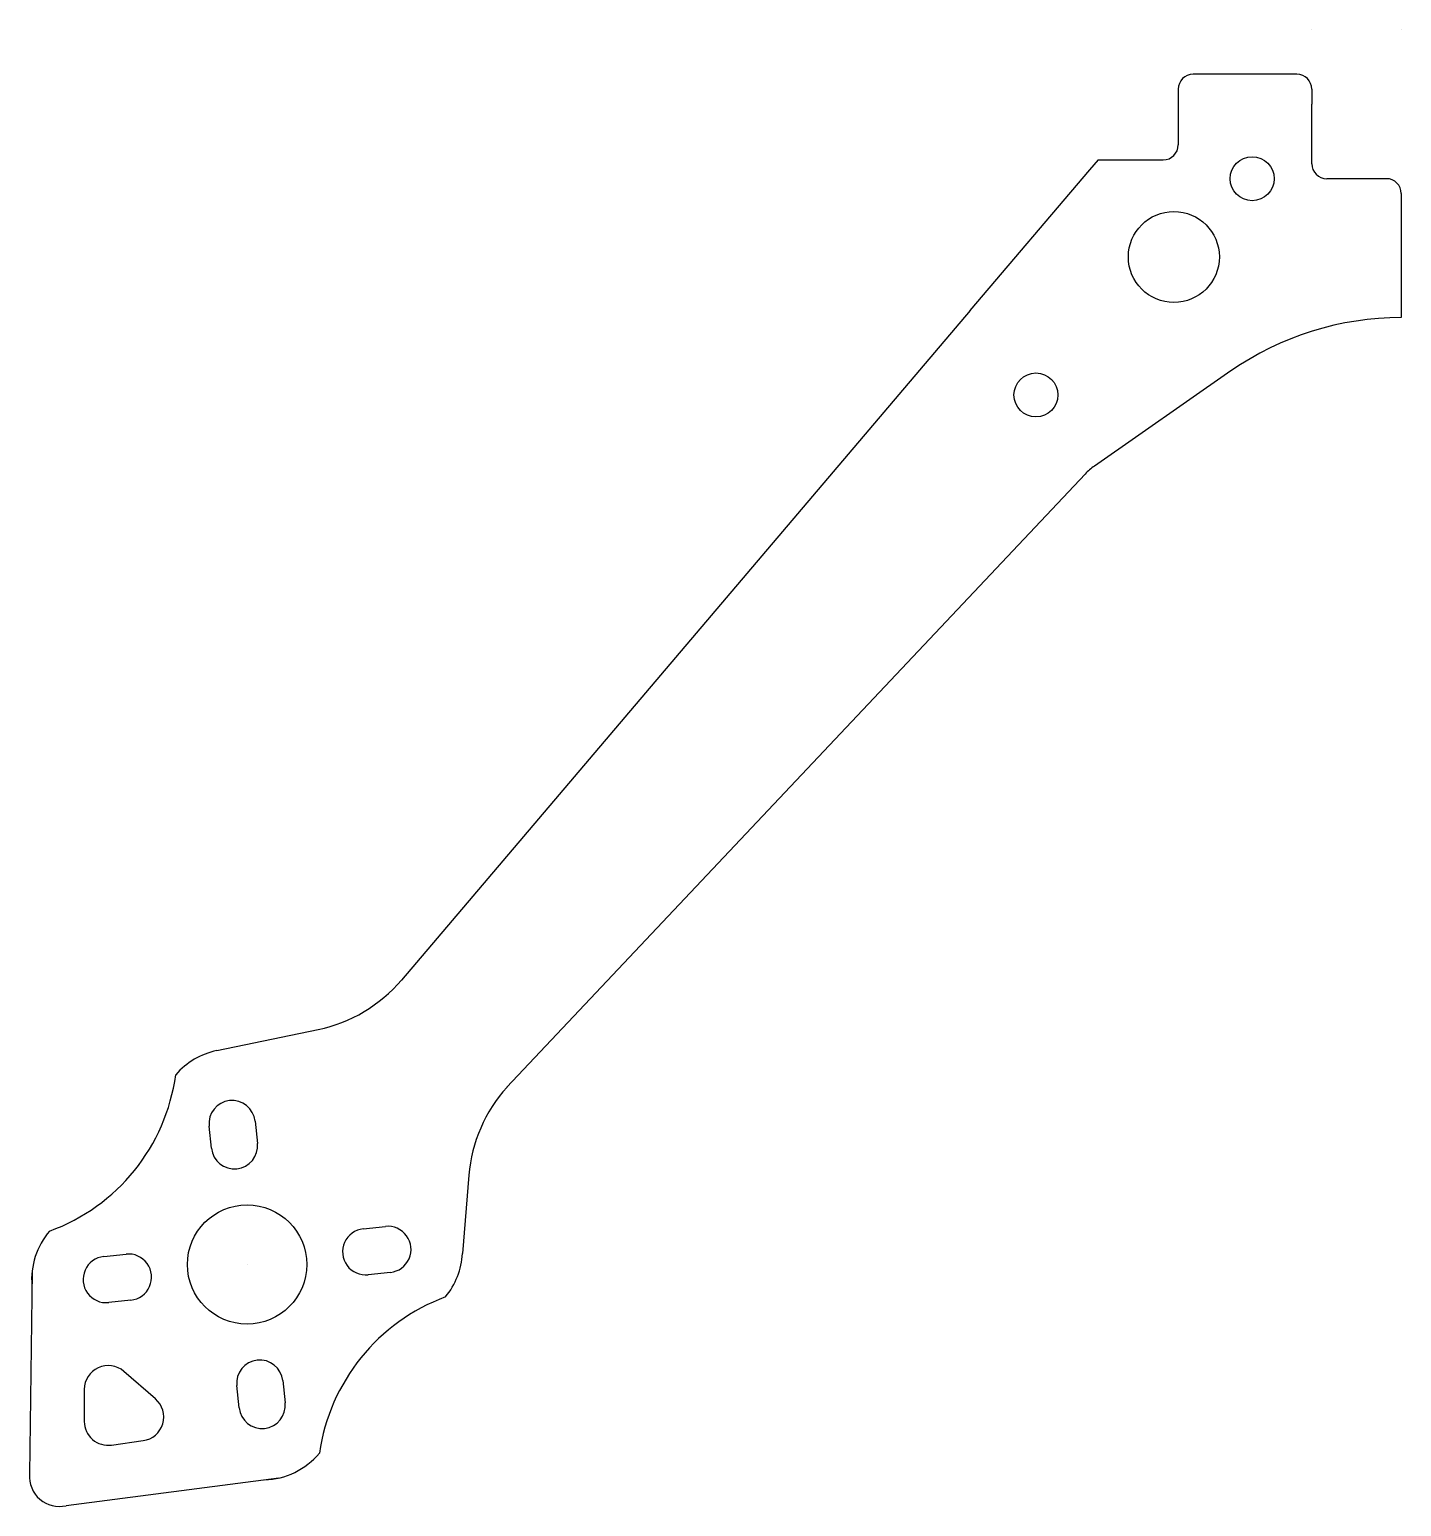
# Model space of a CAD drawing. Header units: millimetres. Extents: x -92 to 0, y -99 to 0.
import ezdxf

# ---------------------------------------------------------------- set-up
doc = ezdxf.new("R2010")
doc.units = ezdxf.units.MM
doc.layers.get('0').update_dxf_attribs({"linetype": 'CONTINUOUS'})

msp = doc.modelspace()

# ---------------------------------------------------------------- linework, layer by layer
for p, q in [((-6, 0), (-6, 0)), ((0.012, 0), (0.012, 0.001)), ((-7, -3), (-13.961, -3)), ((-7, -3), (-13.961, -3)), ((-14.961, -4), (-14.961, -7.737)), ((-6, -4), (-6, -5)), ((-6, -9), (-6, -5)), ((-20.88, -9.412), (-20.305, -8.737)), ((-20.323, -8.737), (-15.961, -8.737)), ((-28.904, -18.841), (-20.88, -9.412)), ((-1, -10), (-5, -10)), ((0, -11), (0, -19.311)), ((-28.904, -18.841), (-67.046, -63.73)), ((-11.424, -22.895), (-20.581, -29.268)), ((-21.207, -29.807), (-59.97, -70.917)), ((-79.43, -68.464), (-72.624, -67.044)), ((-76.868, -73.194), (-76.708, -74.685)), ((-79.791, -75.015), (-79.95, -73.523)), ((-62.528, -76.812), (-62.96, -82.065)), ((-69.609, -80.413), (-68.118, -80.254)), ((-87.01, -82.273), (-85.519, -82.113)), ((-77.399, -82.805), (-77.399, -82.805)), ((-91.817, -83.285), (-91.981, -96.868)), ((-67.788, -83.336), (-69.28, -83.496)), ((-85.189, -85.196), (-86.681, -85.355)), ((-77.931, -92.415), (-78.09, -90.924)), ((-75.008, -90.595), (-74.849, -92.086)), ((-75.261, -97.122), (-89.536, -98.979))]:
    msp.add_line(p, q)
msp.add_lwpolyline([(-84.366, -94.615, 0.643222), (-83.539, -91.823), (-85.667, -89.974, 0.643222), (-88.317, -91.181), (-88.317, -93.33, 0.455726), (-86.494, -94.914)], format="xyb", close=True)
for centre, radius in [((-10, -10), 1.475), ((-15.25, -15.25), 3.05), ((-24.5, -24.5), 1.475), ((-77.399, -82.805), 4)]:
    msp.add_circle(centre, radius)
for centre, radius, start, end in [((-13.961, -4), 1, 90, 180), ((-7, -4), 1, 0, 90), ((-15.961, -7.737), 1, -90, 0), ((-5, -9), 1, 180, 270), ((-1, -11), 1, 0, 90), ((0, -39.311), 20, 89.99992, 124.83527), ((-18.296, -32.551), 4, 124.83527, 136.68281), ((-74.666, -57.255), 10, 281.78319, 319.64592), ((-78.409, -73.358), 5, 101.78319, 139.07282), ((-95.074, -68.334), 13.006, 289.92119, 352.27055), ((-52.561, -77.634), 10, 137.8031, 175.28992), ((-78.409, -73.358), 1.55, 6.1, 186.1), ((-78.249, -74.85), 1.55, -173.9, 6.1), ((-86.846, -83.814), 5, 139.41645, 184.69572), ((-69.445, -81.954), 1.55, 96.1, 276.1), ((-67.953, -81.795), 1.55, -83.9, 96.1), ((-85.354, -83.655), 1.55, -83.9, 96.1), ((-67.953, -81.795), 5, 320.44209, 356.90901), ((-86.846, -83.814), 1.55, 96.1, 276.1), ((-59.482, -97.356), 13.209, 110.45451, 171.74177), ((-76.549, -90.759), 1.55, 6.1, 186.1), ((-76.39, -92.251), 1.55, -173.9, 6.1), ((-76.39, -92.251), 5, 271.77705, 320.09603), ((-89.988, -97.03), 2, 175.3427, 283.04529)]:
    msp.add_arc(centre, radius, start, end)

doc.saveas('drawing.dxf')
